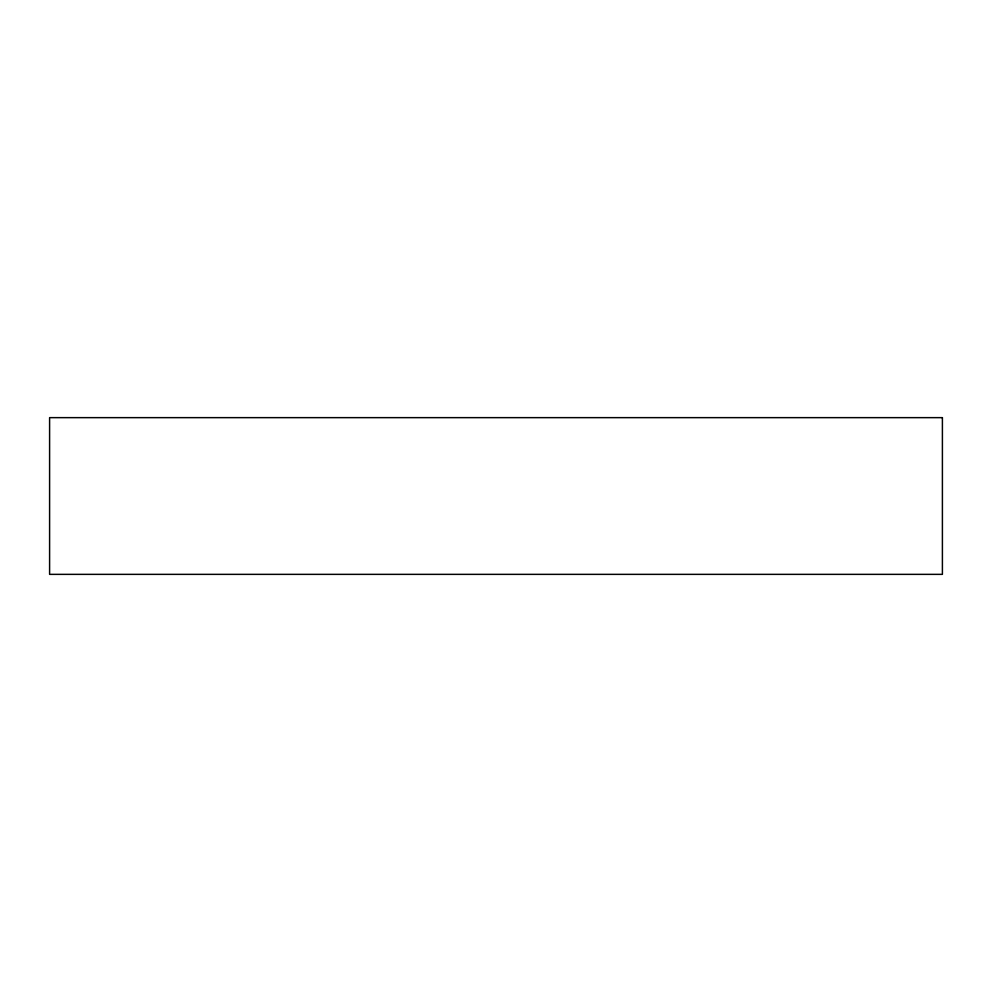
<?xml version="1.0" encoding="UTF-8"?>
<svg xmlns="http://www.w3.org/2000/svg" width="992" height="992" viewBox="0 0 992 992"><rect width="100%" height="100%" fill="white"/><g stroke="black" fill="none" stroke-linecap="round" stroke-linejoin="round"><path stroke-width="1.49" d="M942.4 417.644L49.6 417.644L49.6 574.356L942.4 574.356L942.4 417.644"/></g></svg>
